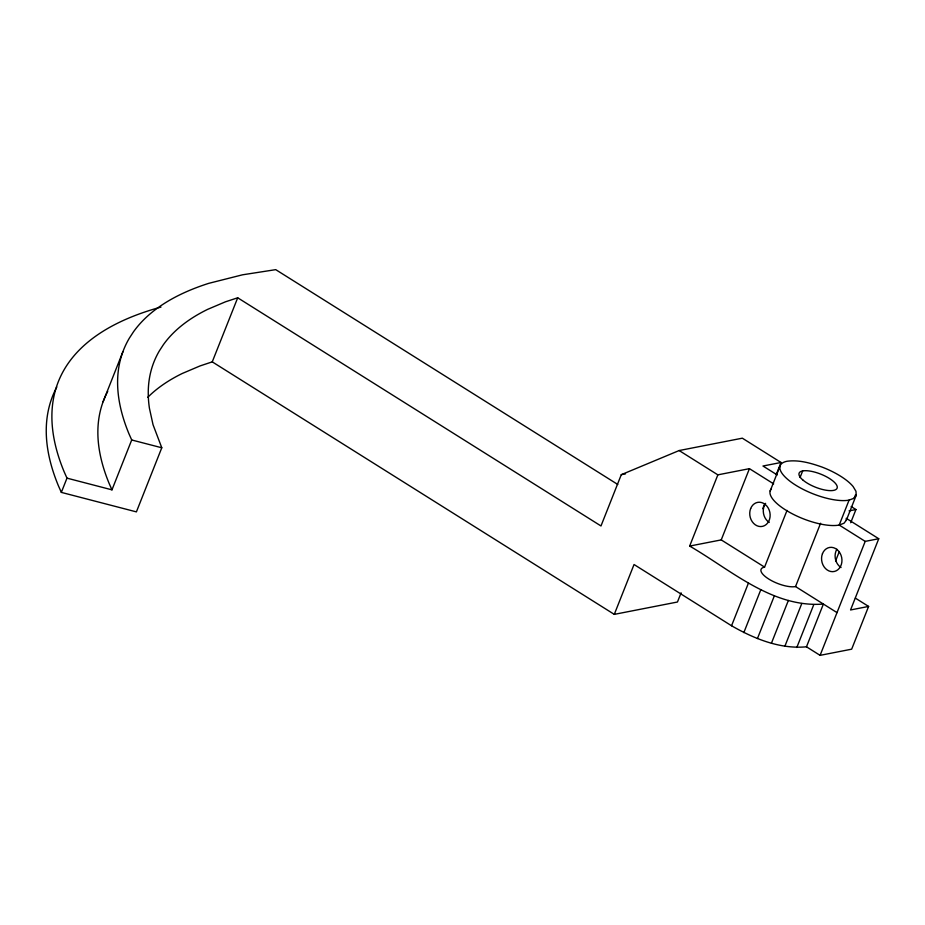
<?xml version="1.0" encoding="UTF-8"?>
<svg xmlns="http://www.w3.org/2000/svg" width="925" height="925" viewBox="0 0 925 925"><rect width="100%" height="100%" fill="white"/><g stroke="black" fill="none" stroke-linecap="round" stroke-linejoin="round"><path stroke-width="1.39" d="M776.329 474.352L781.024 462.488L742.336 438.184L679.158 450.544L621.288 474.675L600.984 525.967L237.702 297.792L225.446 301.816L207.697 309.343A661.236 228.325 21.6 0 0 163.401 344.667L159.412 350.795A661.236 228.325 21.6 0 0 149.422 408.237L153.03 424.691L161.782 447.769L136.403 511.883L61.339 492.389L66.982 478.144L64.045 471.53A742.879 256.514 21.6 0 1 160.973 307.077M103.114 401.716L122.863 351.847M66.982 478.144L111.971 489.845L131.708 439.976L128.957 433.779A693.889 239.598 21.6 0 1 129.315 338.215L133.501 331.797A693.889 239.598 21.6 0 1 208.773 283.339L242.535 274.806L275.731 269.649L617.784 484.48M147.757 397.322A661.236 228.325 21.6 0 1 182.317 373.457L200.066 365.918L212.253 361.86L237.702 297.792M212.253 361.86L614.293 614.373L634.041 564.516L731.548 625.763C754.083 638.678 780.006 649.35 806.473 646.795L820.093 655.351L851.671 649.177L868.598 606.43L855.371 598.128M806.473 646.795L823.389 604.06C772.329 608.072 730.704 569.754 689.657 546.074L717.858 474.849L749.435 468.663L773.67 483.879M681.101 592.832L677.458 602.013L614.293 614.373M689.657 546.074L721.234 539.899L749.435 468.663M762.743 508.658L764.316 504.692M770.167 490.978L780.041 466.038M731.548 625.763L748.464 583.016M837.009 612.616L795.535 586.566A20.408 7.042 21.6 0 1 768.768 579.05A20.408 7.042 21.6 0 1 764.57 567.118L787.036 510.392M800.056 477.508L802.646 470.952M743.839 632.596L760.755 589.849M757.448 638.539L774.364 595.804M771.438 643.199L788.366 600.452M795.535 586.566L820.602 523.238M784.874 646.24L801.79 603.505M849.081 500.113A40.816 14.095 21.6 0 1 795.569 485.093A40.816 14.095 21.6 0 1 787.175 461.228C799.142 459.679 811.017 463.182 822.186 467.125A40.816 14.095 21.6 0 1 853.139 486.573L855.972 491.302L856.215 495.303L853.868 498.309L849.081 500.113L839.206 525.053L865.21 541.379L878.75 538.732L850.549 609.968L868.598 606.43M854.018 498.621L855.579 494.678M771.45 488.839A40.816 14.095 21.6 0 0 791.407 513.329A40.816 14.095 21.6 0 0 839.206 525.053L843.993 523.238L846.34 520.232L856.215 495.303M796.818 647.477L813.734 604.73M835.564 560.978L839.229 551.751M850.711 522.729L855.937 509.536L851.173 506.542M820.093 655.351L865.21 541.379M621.288 474.675L625.497 473.854M781.024 462.488L762.975 466.015L777.208 474.953M849.058 510.877L855.937 509.536M131.708 439.976L161.782 447.769M878.75 538.732L846.225 518.301L846.34 520.232M679.158 450.544L717.858 474.849M721.234 539.899L764.57 567.118M111.971 489.845L109.219 483.648A693.889 239.598 21.6 0 1 107.728 391.391M61.339 492.389L58.402 485.775A742.879 256.514 21.6 0 1 56.807 387.02M769.242 522.428A12.245 10.117 78.9 0 1 765.599 503.35M841.056 567.534A12.245 10.117 78.9 0 1 836.882 549.253M822.464 553.67A12.245 10.117 78.9 0 0 832.731 571.673A12.245 10.117 78.9 0 0 840.062 553.162A12.245 10.117 78.9 0 0 822.464 553.67M750.649 508.565A12.245 10.117 78.9 0 0 760.917 526.568A12.245 10.117 78.9 0 0 768.247 508.056A12.245 10.117 78.9 0 0 750.649 508.565M803.224 480.295A20.408 7.042 21.6 0 0 835.992 489.487A20.408 7.042 21.6 0 0 815.156 472.236A20.408 7.042 21.6 0 0 803.224 480.295"/></g></svg>
